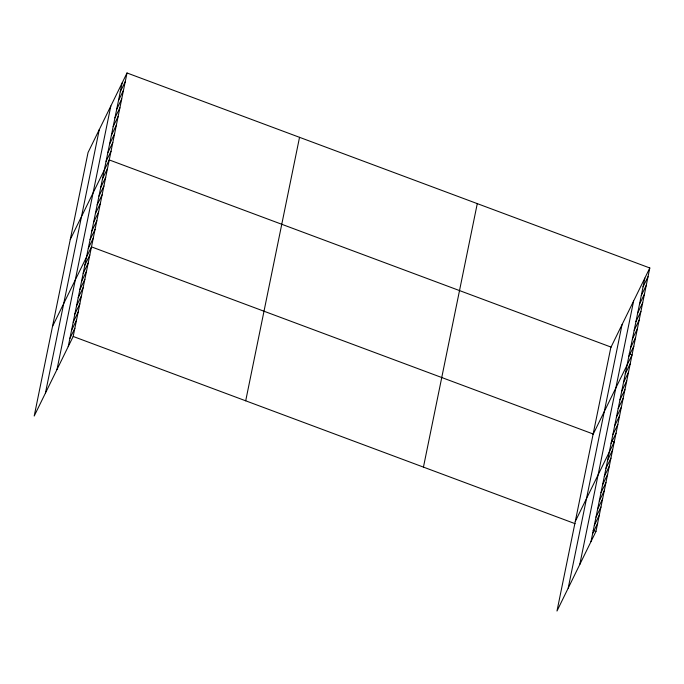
<?xml version="1.0" encoding="UTF-8"?>
<svg xmlns="http://www.w3.org/2000/svg" width="684" height="684" viewBox="0 0 684 684"><rect width="100%" height="100%" fill="white"/><g stroke="black" fill="none" stroke-linecap="round" stroke-linejoin="round"><path stroke-width="1.03" d="M45.426 393.112L99.265 129.627M56.994 369.505L110.825 106.02M68.22 346.591L122.051 83.106M127.019 72.974L88.039 152.541L34.2 416.026L73.179 336.46L127.019 72.974L649.8 267.974L595.961 531.459L556.981 611.026L610.821 347.54L649.8 267.974M245.701 400.807L299.532 137.322M423.447 467.104L477.278 203.627M568.207 588.112L622.047 324.626M579.775 564.505L633.615 301.02M591.002 541.591L644.841 278.106M120.281 91.801L125.24 81.67M118.503 100.497L123.462 90.365M116.725 109.192L121.684 99.06M114.946 117.887L119.914 107.756M113.168 126.583L118.135 116.451M111.398 135.278L116.357 125.146M109.62 143.973L114.579 133.842M107.841 152.66L112.8 142.537M106.063 161.356L111.03 151.232M70.272 239.494L109.252 159.928L611.18 347.147M102.514 178.746L107.474 168.615M100.736 187.442L105.695 177.31M98.958 196.137L103.925 186.005M97.179 204.832L102.147 194.701M95.401 213.528L100.368 203.396M93.631 222.223L98.59 212.091M91.853 230.918L96.812 220.787M90.074 239.614L95.042 229.482M88.296 248.309L93.263 238.177M52.506 326.439L91.485 246.873L593.413 434.092M84.859 265.144L89.818 255.021M83.191 273.292L88.159 263.16M81.533 281.44L86.492 271.309M79.866 289.58L84.833 279.448M78.198 297.728L83.166 287.596M76.54 305.868L81.499 295.736M74.872 314.016L79.84 303.884M73.214 322.155L78.173 312.024M71.546 330.304L76.505 320.172M69.879 338.443L74.847 328.311M643.063 286.801L648.022 276.669M641.284 295.497L646.243 285.365M639.506 304.192L644.473 294.06M637.727 312.887L642.695 302.756M635.958 321.583L640.917 311.451M634.179 330.269L639.138 320.146M632.401 338.965L637.36 328.842M630.622 347.66L635.59 337.537M628.844 356.355L633.811 346.224M593.054 434.494L632.033 354.919L629.194 353.859M625.296 373.746L630.255 363.614M623.517 382.442L628.485 372.31M621.739 391.137L626.706 381.005M619.961 399.832L624.928 389.7M618.191 408.528L623.15 398.396M616.412 417.223L621.371 407.091M614.634 425.918L619.601 415.786M612.855 434.614L617.823 424.482M611.086 443.309L616.045 433.177M575.287 521.439L614.266 441.873L611.428 440.812M607.64 460.144L612.607 450.012M605.973 468.292L610.94 458.16M604.314 476.432L609.273 466.308M602.647 484.58L607.614 474.448M600.988 492.719L605.947 482.596M599.321 500.868L604.28 490.736M597.654 509.016L602.621 498.884M595.995 517.155L600.954 507.024M594.328 525.303L599.295 515.172M592.669 533.443L597.628 523.311M73.179 336.46L575.107 523.679M593.122 530.399L595.961 531.459"/></g></svg>
